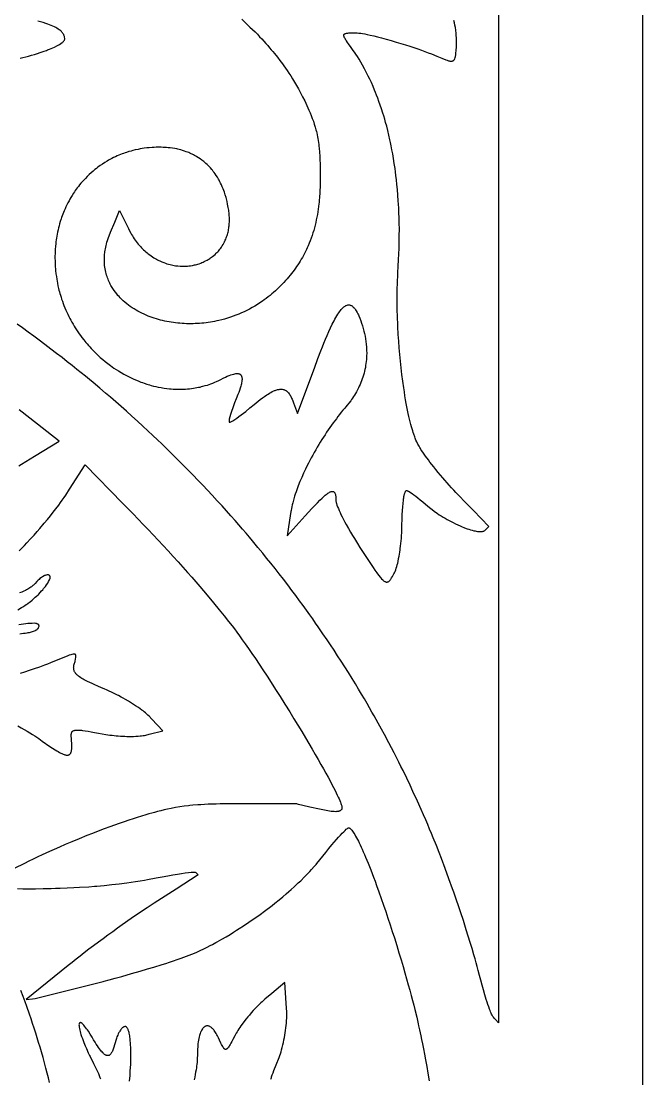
# Model space of a CAD drawing. Extents: x -500 to 500, y -1000 to 1000.
# Drawn here: x 284.1 to 500, y 63.2 to 430.8 of the extents above; entities that cross this region are included whole.
import ezdxf

# ---------------------------------------------------------------- set-up
doc = ezdxf.new("R2010")
doc.units = 0
doc.layers.add('APS_GEOMETR_', color=18, linetype='CONTINUOUS')

msp = doc.modelspace()

# ---------------------------------------------------------------- linework, layer by layer
at = {"layer": 'APS_GEOMETR_'}
msp.add_lwpolyline([(-500, -1000), (500, -1000), (500, 1000), (-500, 1000)], close=True, dxfattribs=at)
for points in [[(449.89, 453.68), (449.88, 82.67), (448.78, 83.88), (448.38, 84.32), (448.09, 84.65), (447.95, 84.84), (447.8, 85.07), (447.65, 85.35), (447.49, 85.68), (447.32, 86.05), (447.14, 86.47), (446.96, 86.93), (446.77, 87.44), (446.47, 88.26), (446.19, 89.09), (445.91, 89.91), (445.64, 90.74), (445.12, 92.41), (444.62, 94.09), (444.15, 95.78), (443.7, 97.47), (443.25, 99.16), (442.82, 100.85), (442.47, 102.21), (442.11, 103.56), (441.74, 104.92), (441.36, 106.27), (440.71, 108.46), (440.04, 110.65), (439.37, 112.83), (438.69, 115.02), (437.66, 118.19), (436.75, 120.96), (435.95, 123.33), (435.29, 125.3), (434.35, 128.04), (433.94, 129.19), (432.67, 132.74), (431.38, 136.29), (430.08, 139.73), (429.25, 141.87), (428.29, 144.31), (427.2, 147.02), (426.6, 148.48), (425.96, 150.01), (425.29, 151.61), (424.58, 153.27), (423.82, 155.01), (423.03, 156.81), (421.74, 159.7), (420.17, 163.1), (419.17, 165.24), (418.02, 167.65), (416.71, 170.34), (416, 171.78), (415.24, 173.3), (414.44, 174.88), (413.6, 176.53), (412.71, 178.25), (411.77, 180.03), (410.25, 182.88), (409.26, 184.7), (408.08, 186.85), (406.7, 189.33), (405.93, 190.68), (405.11, 192.12), (404.24, 193.64), (403.3, 195.24), (402.31, 196.91), (401.27, 198.66), (400.16, 200.49), (398.99, 202.39), (397.76, 204.37), (396.47, 206.42), (395.25, 208.33), (394.01, 210.24), (392.77, 212.14), (391.52, 214.04), (390.33, 215.81), (388.91, 217.9), (387.26, 220.3), (386.34, 221.62), (385.36, 223.02), (384.32, 224.49), (383.21, 226.03), (382.04, 227.66), (380.8, 229.35), (379.49, 231.12), (378.11, 232.96), (376.67, 234.87), (375.15, 236.85), (373.71, 238.69), (372.27, 240.53), (370.81, 242.37), (369.35, 244.19), (367.97, 245.89), (366.32, 247.9), (364.4, 250.21), (363.34, 251.47), (362.21, 252.81), (361, 254.22), (359.72, 255.7), (358.36, 257.25), (356.93, 258.87), (355.43, 260.56), (353.85, 262.31), (352.18, 264.13), (350.44, 266.02), (348.8, 267.78), (347.15, 269.53), (345.48, 271.27), (343.81, 273), (342.25, 274.61), (340.38, 276.5), (338.2, 278.68), (337, 279.87), (335.72, 281.13), (334.35, 282.46), (332.91, 283.85), (331.38, 285.31), (329.77, 286.83), (328.08, 288.42), (326.3, 290.06), (324.44, 291.77), (322.49, 293.53), (320.65, 295.18), (318.8, 296.81), (316.94, 298.44), (315.08, 300.06), (313.4, 301.5), (311.4, 303.2), (309.07, 305.15), (307.78, 306.21), (306.41, 307.34), (304.96, 308.53), (303.42, 309.77), (301.79, 311.07), (300.08, 312.43), (298.28, 313.84), (296.39, 315.3), (294.41, 316.82), (292.34, 318.39), (290.39, 319.85), (288.43, 321.3), (286.47, 322.74), (284.5, 324.17), (282.64, 325.5)], [(283.72, 417.91), (284.7, 418.14), (285.67, 418.38), (286.65, 418.63), (287.62, 418.89), (288.72, 419.21), (289.75, 419.53), (290.64, 419.82), (292.04, 420.29), (292.91, 420.61), (293.28, 420.75), (293.89, 420.99), (294.5, 421.25), (295.1, 421.51), (295.7, 421.78), (296.53, 422.2), (297.35, 422.65), (297.83, 422.96), (298.29, 423.29), (298.46, 423.44), (298.62, 423.58), (298.78, 423.74), (298.93, 423.9), (299, 423.99), (299.07, 424.09), (299.12, 424.2), (299.18, 424.31), (299.22, 424.5), (299.23, 424.79), (299.19, 425.15), (299.12, 425.45), (299.04, 425.71), (298.96, 425.92), (298.88, 426.09), (298.81, 426.21), (298.73, 426.32), (298.58, 426.53), (298.42, 426.73), (298.26, 426.93), (298.08, 427.12), (297.82, 427.35), (297.55, 427.58), (297.27, 427.8), (296.99, 428), (296.53, 428.27), (296.08, 428.53), (295.61, 428.78), (295.14, 429.01), (294.54, 429.27), (293.93, 429.52), (293.33, 429.75), (292.71, 429.97), (291.76, 430.26), (290.8, 430.54), (289.84, 430.81)], [(360.68, 431.4), (361.68, 430.5), (362.63, 429.61), (363.56, 428.73), (364.44, 427.87), (365.3, 427.02), (366.12, 426.19), (366.91, 425.37), (367.66, 424.57), (368.38, 423.79), (369.07, 423.02), (369.73, 422.28), (370.36, 421.55), (370.96, 420.85), (371.53, 420.17), (372.07, 419.51), (373.06, 418.26), (373.95, 417.12), (374.86, 415.9), (375.36, 415.2), (375.91, 414.44), (376.48, 413.61), (377.08, 412.71), (377.7, 411.75), (378.35, 410.72), (379.02, 409.62), (379.7, 408.45), (380.4, 407.2), (381.11, 405.89), (381.83, 404.5), (382.55, 403.04), (382.92, 402.28), (383.28, 401.5), (383.65, 400.7), (384.01, 399.88), (384.43, 398.92), (384.83, 397.94), (385.2, 396.96), (385.56, 395.97), (385.9, 394.98), (386.2, 393.97), (386.35, 393.47), (386.48, 392.96), (386.61, 392.45), (386.73, 391.94), (386.88, 391.28), (387.01, 390.62), (387.13, 389.96), (387.24, 389.29), (387.34, 388.62), (387.43, 387.95), (387.51, 387.28), (387.58, 386.6), (387.7, 385.25), (387.79, 383.9), (387.85, 382.55), (387.9, 381.19), (387.94, 379.6), (387.96, 378.1), (387.96, 376.69), (387.95, 375.39), (387.93, 374.18), (387.89, 373.07), (387.85, 372.05), (387.81, 371.14), (387.71, 369.6), (387.61, 368.45), (387.53, 367.69), (387.48, 367.32), (387.37, 366.39), (387.25, 365.45), (387.11, 364.52), (386.95, 363.59), (386.78, 362.66), (386.59, 361.73), (386.39, 360.8), (386.17, 359.88), (385.94, 358.97), (385.68, 358.06), (385.41, 357.15), (385.12, 356.25), (384.81, 355.36), (384.49, 354.48), (384.14, 353.6), (383.78, 352.73), (383.47, 352.05), (383.15, 351.36), (382.82, 350.69), (382.48, 350.02), (382.13, 349.35), (381.76, 348.69), (381.38, 348.04), (380.99, 347.4), (380.59, 346.76), (380.18, 346.12), (379.76, 345.5), (379.33, 344.88), (378.88, 344.27), (378.43, 343.67), (377.97, 343.08), (377.5, 342.49), (376.97, 341.85), (376.43, 341.22), (375.89, 340.6), (375.33, 339.99), (374.76, 339.38), (374.18, 338.79), (373.59, 338.2), (372.99, 337.62), (372.39, 337.06), (371.77, 336.5), (371.14, 335.96), (370.51, 335.43), (369.86, 334.91), (369.21, 334.4), (368.54, 333.91), (367.87, 333.43), (367.02, 332.84), (366.14, 332.28), (365.26, 331.74), (364.36, 331.22), (363.44, 330.72), (362.52, 330.25), (361.58, 329.79), (360.63, 329.36), (359.67, 328.95), (358.7, 328.56), (357.72, 328.2), (356.74, 327.86), (355.75, 327.54), (354.75, 327.25), (353.75, 326.98), (352.75, 326.74), (352.02, 326.57), (351.28, 326.43), (350.54, 326.29), (349.8, 326.16), (349.06, 326.05), (348.31, 325.95), (347.56, 325.87), (346.8, 325.79), (346.05, 325.73), (345.29, 325.68), (344.53, 325.65), (343.77, 325.63), (343.01, 325.62), (342.25, 325.62), (341.48, 325.64), (340.72, 325.67), (339.96, 325.71), (339.21, 325.77), (338.45, 325.84), (337.69, 325.92), (336.94, 326.02), (336.19, 326.13), (335.44, 326.26), (334.7, 326.4), (333.96, 326.55), (333.23, 326.72), (332.5, 326.9), (331.77, 327.1), (331.05, 327.31), (330.33, 327.53), (329.63, 327.77), (328.92, 328.02), (328.2, 328.3), (327.48, 328.6), (326.76, 328.91), (326.05, 329.25), (325.35, 329.6), (324.65, 329.97), (323.97, 330.36), (323.29, 330.76), (322.63, 331.19), (321.98, 331.63), (321.35, 332.09), (320.73, 332.57), (320.13, 333.07), (319.54, 333.58), (318.97, 334.11), (318.42, 334.67), (318.07, 335.05), (317.68, 335.48), (317.26, 335.98), (316.82, 336.53), (316.38, 337.14), (316.15, 337.47), (315.93, 337.81), (315.7, 338.17), (315.48, 338.54), (315.26, 338.92), (315.05, 339.32), (314.84, 339.74), (314.64, 340.17), (314.44, 340.61), (314.25, 341.07), (314.07, 341.54), (313.9, 342.03), (313.75, 342.53), (313.6, 343.05), (313.47, 343.58), (313.35, 344.13), (313.24, 344.69), (313.15, 345.26), (313.08, 345.85), (313.03, 346.45), (312.99, 347.07), (312.98, 347.7), (312.98, 348.28), (313.01, 348.97), (313.03, 349.36), (313.07, 349.77), (313.12, 350.2), (313.18, 350.66), (313.25, 351.15), (313.34, 351.66), (313.45, 352.19), (313.57, 352.75), (313.72, 353.32), (313.88, 353.92), (314.07, 354.54), (314.28, 355.18), (314.44, 355.63), (314.64, 356.15), (315.15, 357.43), (316.61, 360.95), (318.29, 364.96), (321.32, 358.68), (321.72, 357.91), (322.13, 357.14), (322.42, 356.64), (322.72, 356.14), (323.03, 355.65), (323.35, 355.17), (323.68, 354.7), (324.02, 354.23), (324.37, 353.77), (324.73, 353.31), (325.16, 352.81), (325.51, 352.41), (325.88, 352.03), (326.25, 351.65), (326.63, 351.27), (327.02, 350.91), (327.42, 350.56), (327.82, 350.21), (328.24, 349.88), (328.72, 349.51), (329.21, 349.17), (329.68, 348.85), (330.15, 348.56), (330.6, 348.29), (331.04, 348.04), (331.46, 347.82), (331.87, 347.61), (332.26, 347.42), (332.99, 347.1), (333.65, 346.84), (334.22, 346.63), (334.7, 346.47), (335.25, 346.31), (335.78, 346.17), (336.28, 346.05), (336.77, 345.95), (337.25, 345.86), (337.7, 345.79), (338.13, 345.73), (338.54, 345.69), (339.3, 345.63), (339.97, 345.6), (340.55, 345.6), (341.03, 345.61), (341.41, 345.63), (341.85, 345.66), (342.36, 345.71), (342.94, 345.79), (343.58, 345.89), (343.93, 345.96), (344.29, 346.04), (344.66, 346.13), (345.05, 346.23), (345.45, 346.35), (345.86, 346.48), (346.53, 346.72), (346.85, 346.85), (347.24, 347.01), (347.67, 347.2), (348.16, 347.44), (348.7, 347.73), (348.98, 347.89), (349.27, 348.07), (349.58, 348.27), (349.89, 348.48), (350.2, 348.71), (350.53, 348.95), (351.04, 349.37), (351.41, 349.7), (351.85, 350.11), (352.09, 350.35), (352.34, 350.61), (352.6, 350.89), (352.86, 351.2), (353.13, 351.53), (353.4, 351.88), (353.67, 352.27), (353.94, 352.68), (354.21, 353.11), (354.47, 353.58), (354.72, 354.08), (354.97, 354.6), (355.14, 355.01), (355.3, 355.41), (355.44, 355.82), (355.58, 356.24), (355.71, 356.65), (355.83, 357.07), (355.94, 357.49), (356.04, 357.91), (356.12, 358.34), (356.21, 358.83), (356.26, 359.24), (356.31, 359.66), (356.35, 360.08), (356.38, 360.5), (356.4, 360.92), (356.42, 361.34), (356.42, 361.76), (356.42, 362.18), (356.4, 362.66), (356.37, 363.14), (356.34, 363.62), (356.29, 364.1), (356.24, 364.58), (356.18, 365.06), (356.11, 365.54), (356.03, 366.01), (355.79, 367.16), (355.58, 368.12), (355.24, 369.44), (354.93, 370.45), (354.65, 371.29), (354.23, 372.45), (353.93, 373.18), (353.63, 373.84), (353.34, 374.44), (353.08, 374.98), (352.83, 375.45), (352.6, 375.86), (352.22, 376.52), (351.84, 377.11), (351.48, 377.65), (351.13, 378.13), (350.81, 378.56), (350.52, 378.94), (350.25, 379.27), (349.81, 379.78), (349.41, 380.2), (349.02, 380.6), (348.64, 380.97), (348.26, 381.32), (347.89, 381.65), (347.53, 381.95), (347.19, 382.23), (346.85, 382.48), (346.22, 382.94), (345.65, 383.32), (345.15, 383.64), (344.72, 383.89), (344.32, 384.11), (343.92, 384.31), (343.52, 384.51), (343.11, 384.71), (342.7, 384.89), (342.29, 385.07), (341.87, 385.24), (341.45, 385.4), (340.76, 385.64), (340.12, 385.84), (339.54, 386), (339, 386.14), (338.52, 386.26), (338.1, 386.35), (337.42, 386.48), (336.59, 386.61), (335.83, 386.71), (335.14, 386.78), (334.51, 386.84), (333.95, 386.88), (333.45, 386.91), (332.66, 386.94), (331.79, 386.94), (331, 386.92), (330.27, 386.9), (329.61, 386.86), (328.51, 386.78), (327.69, 386.7), (326.85, 386.58), (326.08, 386.46), (325.38, 386.34), (324.75, 386.22), (323.69, 386), (322.9, 385.81), (322.27, 385.64), (321.52, 385.42), (320.65, 385.16), (320.18, 385), (319.68, 384.82), (319.16, 384.63), (318.62, 384.42), (318.05, 384.18), (317.45, 383.92), (316.84, 383.64), (316.2, 383.34), (315.54, 383), (314.87, 382.64), (314.44, 382.4), (314.01, 382.16), (313.17, 381.65), (312.34, 381.11), (311.53, 380.56), (310.73, 379.98), (310.23, 379.61), (309.68, 379.17), (309.07, 378.67), (308.42, 378.1), (307.72, 377.46), (307.35, 377.11), (306.97, 376.74), (306.38, 376.13), (305.83, 375.54), (305.32, 374.97), (304.84, 374.41), (304.39, 373.86), (303.97, 373.34), (303.58, 372.83), (303.22, 372.33), (302.88, 371.86), (302.57, 371.41), (302.28, 370.98), (301.77, 370.19), (301.35, 369.49), (301.01, 368.9), (300.72, 368.37), (300.33, 367.63), (299.97, 366.91), (299.64, 366.21), (299.33, 365.54), (299.05, 364.89), (298.79, 364.27), (298.55, 363.68), (298.34, 363.11), (298.14, 362.57), (297.96, 362.06), (297.66, 361.12), (297.42, 360.3), (297.23, 359.61), (297.07, 359), (296.89, 358.22), (296.72, 357.46), (296.58, 356.73), (296.45, 356.03), (296.34, 355.36), (296.24, 354.72), (296.16, 354.11), (296.09, 353.53), (295.98, 352.46), (295.91, 351.51), (295.86, 350.69), (295.84, 350), (295.82, 349.15), (295.83, 348.33), (295.84, 347.54), (295.86, 346.79), (295.9, 346.07), (295.94, 345.38), (295.99, 344.73), (296.05, 344.11), (296.17, 342.98), (296.3, 341.99), (296.44, 341.13), (296.56, 340.41), (296.69, 339.69), (296.87, 338.83), (297.09, 337.84), (297.22, 337.3), (297.37, 336.73), (297.53, 336.13), (297.72, 335.5), (297.92, 334.83), (298.14, 334.15), (298.39, 333.43), (298.66, 332.68), (298.96, 331.91), (299.28, 331.11), (299.59, 330.37), (299.92, 329.63), (300.27, 328.89), (300.62, 328.17), (300.97, 327.48), (301.34, 326.8), (301.71, 326.13), (302.09, 325.46), (302.48, 324.8), (302.88, 324.15), (303.3, 323.5), (303.72, 322.86), (304.22, 322.13), (304.66, 321.52), (305.19, 320.8), (305.83, 319.98), (306.18, 319.54), (306.56, 319.07), (306.97, 318.59), (307.42, 318.08), (307.89, 317.55), (308.39, 317.01), (308.93, 316.45), (309.5, 315.87), (310.1, 315.28), (310.74, 314.67), (311.58, 313.92), (312.43, 313.18), (313.3, 312.46), (314.19, 311.76), (315.08, 311.1), (315.65, 310.69), (316.3, 310.23), (317.03, 309.74), (317.86, 309.21), (318.78, 308.66), (319.8, 308.08), (320.64, 307.62), (321.63, 307.11), (322.25, 306.81), (322.97, 306.47), (323.77, 306.11), (324.68, 305.73), (325.67, 305.34), (326.21, 305.15), (326.77, 304.95), (327.68, 304.64), (328.67, 304.34), (329.29, 304.16), (330, 303.97), (330.81, 303.78), (331.7, 303.58), (332.68, 303.4), (333.2, 303.31), (333.75, 303.22), (334.63, 303.1), (335.58, 303), (336.17, 302.94), (336.84, 302.9), (337.59, 302.86), (338.43, 302.83), (339.34, 302.83), (340.34, 302.86), (341.15, 302.9), (341.89, 302.95), (342.6, 303.03), (343.28, 303.11), (343.93, 303.2), (344.55, 303.3), (345.13, 303.4), (345.69, 303.52), (346.22, 303.63), (346.71, 303.75), (347.18, 303.87), (348.02, 304.1), (348.75, 304.32), (349.35, 304.52), (350.01, 304.76), (350.67, 305.02), (351.33, 305.28), (351.98, 305.56), (352.73, 305.92), (353.48, 306.29), (354.25, 306.67), (355.01, 307.04), (355.68, 307.34), (356.3, 307.6), (356.88, 307.82), (357.41, 307.99), (357.89, 308.13), (358.32, 308.23), (358.7, 308.28), (358.86, 308.3), (359.01, 308.31), (359.15, 308.31), (359.31, 308.3), (359.51, 308.28), (359.72, 308.24), (359.82, 308.21), (359.93, 308.17), (360.04, 308.11), (360.14, 308.05), (360.24, 307.98), (360.34, 307.89), (360.43, 307.79), (360.51, 307.67), (360.59, 307.52), (360.66, 307.33), (360.72, 307.11), (360.76, 306.84), (360.79, 306.55), (360.79, 306.22), (360.77, 305.87), (360.72, 305.49), (360.65, 305.1), (360.57, 304.72), (360.48, 304.34), (360.38, 303.96), (360.16, 303.2), (359.91, 302.45), (359.64, 301.71), (359.35, 300.97), (358.77, 299.5), (358.22, 298.12), (357.68, 296.73), (357.44, 296.08), (357.22, 295.42), (357, 294.76), (356.79, 294.09), (356.56, 293.25), (356.36, 292.41), (356.32, 292.13), (356.29, 291.84), (356.3, 291.69), (356.32, 291.53), (356.36, 291.46), (356.41, 291.42), (356.45, 291.41), (356.47, 291.4), (356.59, 291.42), (356.71, 291.45), (357.14, 291.64), (357.56, 291.86), (358.27, 292.3), (358.95, 292.76), (359.74, 293.34), (360.53, 293.92), (361.31, 294.52), (362.08, 295.12), (363.56, 296.34), (364.97, 297.53), (365.69, 298.12), (366.4, 298.7), (367.13, 299.27), (367.87, 299.83), (368.62, 300.37), (369.38, 300.88), (369.85, 301.18), (370.33, 301.48), (370.81, 301.76), (371.31, 302.02), (371.81, 302.26), (372.07, 302.36), (372.33, 302.46), (372.59, 302.56), (372.86, 302.64), (373.12, 302.71), (373.39, 302.77), (373.65, 302.82), (373.9, 302.85), (374.13, 302.87), (374.34, 302.87), (374.54, 302.87), (374.73, 302.85), (375.05, 302.8), (375.31, 302.74), (375.5, 302.67), (375.63, 302.61), (375.69, 302.58), (375.83, 302.51), (375.98, 302.43), (376.12, 302.34), (376.25, 302.25), (376.51, 302.04), (376.74, 301.81), (376.97, 301.57), (377.17, 301.3), (377.37, 301.02), (377.55, 300.72), (377.72, 300.42), (377.88, 300.1), (378.03, 299.78), (378.17, 299.46), (378.43, 298.81), (378.68, 298.17), (380.05, 294.44), (384.67, 306.82), (385.92, 310.15), (387.16, 313.48), (388.19, 316.19), (388.72, 317.54), (389.25, 318.88), (389.8, 320.22), (390.36, 321.55), (390.95, 322.88), (391.55, 324.19), (392.14, 325.42), (392.44, 326.03), (392.75, 326.64), (393.07, 327.24), (393.41, 327.83), (393.75, 328.41), (394.12, 328.99), (394.39, 329.4), (394.67, 329.81), (394.97, 330.21), (395.28, 330.6), (395.45, 330.78), (395.62, 330.96), (395.79, 331.14), (395.97, 331.3), (396.16, 331.46), (396.35, 331.61), (396.56, 331.75), (396.76, 331.88), (396.89, 331.95), (397.01, 332.01), (397.26, 332.1), (397.49, 332.15), (397.71, 332.18), (397.93, 332.18), (398.13, 332.16), (398.31, 332.12), (398.48, 332.07), (398.64, 332.01), (398.78, 331.94), (399.01, 331.8), (399.17, 331.69), (399.23, 331.63), (399.45, 331.43), (399.69, 331.18), (399.94, 330.86), (400.21, 330.49), (400.49, 330.05), (400.77, 329.56), (401.05, 329), (401.19, 328.7), (401.33, 328.39), (401.68, 327.53), (402.01, 326.66), (402.32, 325.78), (402.61, 324.89), (402.88, 323.99), (403.12, 323.08), (403.33, 322.17), (403.52, 321.25), (403.69, 320.32), (403.82, 319.4), (403.93, 318.47), (404.02, 317.53), (404.07, 316.6), (404.08, 316.14), (404.09, 315.67), (404.09, 315.21), (404.08, 314.74), (404.06, 314.28), (404.04, 313.82), (403.99, 313.14), (403.92, 312.46), (403.84, 311.78), (403.73, 311.1), (403.62, 310.43), (403.48, 309.75), (403.33, 309.09), (403.16, 308.42), (402.97, 307.76), (402.77, 307.1), (402.55, 306.45), (402.32, 305.81), (402.07, 305.17), (401.81, 304.54), (401.53, 303.92), (401.23, 303.31), (400.89, 302.63), (400.54, 302), (400.19, 301.39), (399.85, 300.82), (399.51, 300.28), (399.18, 299.78), (398.85, 299.3), (398.53, 298.86), (397.92, 298.05), (397.36, 297.36), (396.87, 296.77), (396.45, 296.27), (395.86, 295.55), (395.27, 294.83), (394.69, 294.1), (394.11, 293.36), (393.55, 292.62), (392.98, 291.88), (392.43, 291.13), (391.88, 290.37), (391.3, 289.55), (390.73, 288.72), (390.17, 287.88), (389.62, 287.05), (389.07, 286.2), (388.52, 285.35), (387.99, 284.5), (387.46, 283.65), (386.92, 282.73), (386.38, 281.81), (385.85, 280.88), (385.33, 279.95), (384.82, 279.01), (384.32, 278.07), (383.83, 277.12), (383.35, 276.17), (382.82, 275.08), (382.15, 273.65), (381.51, 272.21), (380.9, 270.75), (380.32, 269.29), (379.92, 268.19), (379.58, 267.22), (379.3, 266.39), (379.07, 265.69), (378.78, 264.72), (378.66, 264.31), (378.43, 263.43), (378.24, 262.65), (378.09, 261.99), (377.97, 261.43), (377.82, 260.66), (377.77, 260.33), (377.3, 257.4), (376.43, 251.96), (382.72, 258.87), (383.87, 260.13), (385.03, 261.39), (386.03, 262.45), (386.96, 263.41), (387.82, 264.28), (388.62, 265.05), (389, 265.4), (389.36, 265.71), (389.7, 266.01), (390.03, 266.27), (390.34, 266.51), (390.63, 266.71), (390.91, 266.89), (391.17, 267.04), (391.43, 267.18), (391.57, 267.24), (391.71, 267.29), (391.85, 267.33), (391.99, 267.36), (392.14, 267.37), (392.28, 267.36), (392.39, 267.35), (392.48, 267.32), (392.57, 267.28), (392.65, 267.24), (392.73, 267.18), (392.79, 267.13), (392.91, 267), (392.99, 266.86), (393.06, 266.73), (393.14, 266.52), (393.22, 266.23), (393.28, 265.94), (393.33, 265.64), (393.36, 265.34), (393.39, 264.74), (393.41, 264.14), (393.42, 263.95), (393.44, 263.76), (393.51, 263.46), (393.58, 263.16), (393.77, 262.59), (393.97, 262.03), (394.25, 261.36), (394.54, 260.69), (394.84, 260.02), (395.15, 259.36), (395.59, 258.48), (396.04, 257.59), (396.5, 256.71), (396.97, 255.84), (397.75, 254.44), (398.49, 253.16), (399.17, 251.99), (399.8, 250.95), (400.87, 249.21), (401.69, 247.91), (402.84, 246.14), (404, 244.38), (405.16, 242.62), (406.34, 240.86), (406.97, 239.95), (407.62, 239.04), (408.25, 238.21), (408.9, 237.39), (409.26, 236.99), (409.64, 236.61), (409.81, 236.46), (409.98, 236.32), (410.16, 236.19), (410.35, 236.06), (410.46, 236), (410.57, 235.95), (410.69, 235.9), (410.82, 235.86), (410.95, 235.85), (411.07, 235.84), (411.18, 235.85), (411.28, 235.87), (411.45, 235.92), (411.56, 235.97), (411.77, 236.1), (411.97, 236.26), (412.1, 236.41), (412.24, 236.56), (412.36, 236.72), (412.48, 236.88), (412.76, 237.33), (413.04, 237.78), (413.31, 238.24), (413.57, 238.7), (413.77, 239.11), (413.95, 239.51), (414.17, 240.1), (414.38, 240.7), (414.54, 241.26), (414.7, 241.83), (414.85, 242.41), (414.98, 242.98), (415.18, 243.98), (415.35, 244.85), (415.59, 246.22), (415.72, 247.09), (415.77, 247.46), (415.88, 248.37), (415.98, 249.27), (416.07, 250.18), (416.14, 251.1), (416.21, 252.01), (416.27, 252.92), (416.31, 253.83), (416.34, 254.75), (416.35, 255.79), (416.39, 257.56), (416.44, 259.18), (416.52, 260.67), (416.61, 262), (416.72, 263.2), (416.84, 264.25), (416.91, 264.72), (416.97, 265.15), (417.04, 265.54), (417.12, 265.9), (417.26, 266.5), (417.33, 266.77), (417.4, 267), (417.48, 267.2), (417.57, 267.37), (417.66, 267.51), (417.7, 267.56), (417.75, 267.61), (417.79, 267.63), (417.83, 267.64), (417.93, 267.65), (418.05, 267.63), (418.19, 267.59), (418.34, 267.53), (418.51, 267.45), (418.87, 267.27), (419.33, 266.99), (419.87, 266.64), (420.48, 266.21), (421.16, 265.71), (421.91, 265.12), (422.72, 264.46), (423.59, 263.72), (424.52, 262.89), (425.21, 262.29), (425.9, 261.71), (426.8, 261.01), (427.56, 260.45), (428.63, 259.69), (429.29, 259.26), (429.96, 258.84), (430.63, 258.43), (431.31, 258.03), (431.99, 257.64), (432.68, 257.26), (433.38, 256.88), (434.08, 256.53), (434.89, 256.13), (435.8, 255.71), (436.61, 255.36), (437.3, 255.06), (437.88, 254.83), (438.69, 254.51), (439.04, 254.39), (439.61, 254.19), (440.19, 254.01), (440.77, 253.85), (441.35, 253.69), (441.75, 253.61), (442.14, 253.53), (442.54, 253.47), (442.94, 253.41), (443.19, 253.39), (443.43, 253.38), (443.68, 253.38), (443.93, 253.39), (444.26, 253.43), (444.6, 253.5), (444.79, 253.59), (444.94, 253.67), (445.14, 253.82), (445.84, 254.51), (446.52, 255.2), (441.2, 260.66), (438.54, 263.4), (435.88, 266.13), (435.09, 266.96), (434.3, 267.79), (433.52, 268.64), (432.75, 269.48), (431.99, 270.34), (431.23, 271.2), (430.48, 272.07), (429.74, 272.94), (428.89, 273.97), (428.09, 274.94), (427.36, 275.86), (426.69, 276.72), (426.07, 277.53), (425.51, 278.27), (424.56, 279.57), (423.82, 280.63), (423.28, 281.43), (422.93, 281.97), (422.77, 282.23), (422.51, 282.65), (422.28, 283.05), (422.06, 283.44), (421.86, 283.82), (421.51, 284.55), (421.21, 285.21), (420.97, 285.81), (420.77, 286.35), (420.47, 287.21), (420.28, 287.78), (420.08, 288.41), (419.88, 289.09), (419.67, 289.84), (419.45, 290.64), (419.23, 291.51), (419.01, 292.43), (418.78, 293.41), (418.55, 294.45), (418.32, 295.55), (418.08, 296.71), (417.85, 297.92), (417.62, 299.2), (417.39, 300.53), (417.17, 301.93), (416.95, 303.38), (416.63, 305.69), (416.33, 308), (416.06, 310.31), (415.81, 312.63), (415.59, 314.95), (415.39, 317.27), (415.22, 319.6), (415.07, 321.92), (414.92, 324.6), (414.86, 325.93), (414.81, 327.27), (414.76, 328.61), (414.73, 329.95), (414.7, 331.29), (414.68, 332.63), (414.68, 333.98), (414.68, 335.32), (414.69, 336.66), (414.72, 338), (414.76, 339.33), (414.8, 340.67), (414.86, 342.01), (414.94, 343.35), (415.08, 345.57), (415.19, 347.81), (415.28, 349.87), (415.34, 351.75), (415.38, 353.46), (415.41, 354.98), (415.42, 356.32), (415.43, 358.45), (415.4, 360.52), (415.35, 362.42), (415.29, 364.16), (415.22, 365.73), (415.15, 367.13), (415.07, 368.36), (414.94, 370.32), (414.77, 372.25), (414.6, 374.02), (414.43, 375.63), (414.26, 377.08), (414.1, 378.38), (413.95, 379.52), (413.69, 381.34), (413.41, 383.06), (413.14, 384.65), (412.87, 386.09), (412.62, 387.39), (412.38, 388.54), (412.16, 389.56), (411.8, 391.18), (411.41, 392.77), (411.03, 394.23), (410.67, 395.56), (410.34, 396.75), (410.03, 397.82), (409.74, 398.75), (409.28, 400.24), (408.81, 401.62), (408.36, 402.89), (407.94, 404.05), (407.54, 405.08), (407.18, 406), (406.85, 406.81), (406.31, 408.1), (405.73, 409.4), (405.17, 410.59), (404.65, 411.66), (404.17, 412.63), (403.73, 413.49), (403.33, 414.24), (402.68, 415.43), (402.04, 416.53), (401.44, 417.53), (400.88, 418.44), (400.35, 419.25), (399.88, 419.97), (399.45, 420.6), (398.75, 421.59), (397.83, 422.84), (397.45, 423.37), (397.08, 423.9), (396.9, 424.17), (396.73, 424.45), (396.56, 424.73), (396.41, 425.01), (396.28, 425.27), (396.23, 425.41), (396.18, 425.55), (396.15, 425.69), (396.14, 425.83), (396.15, 425.96), (396.17, 426.03), (396.19, 426.09), (396.26, 426.2), (396.34, 426.29), (396.45, 426.36), (396.56, 426.42), (396.69, 426.47), (396.82, 426.51), (397.08, 426.57), (397.31, 426.61), (397.58, 426.64), (397.9, 426.66), (398.27, 426.68), (399.12, 426.7), (400.15, 426.71), (400.46, 426.7), (400.78, 426.68), (401.4, 426.62), (402.03, 426.54), (402.65, 426.44), (403.41, 426.31), (404.31, 426.13), (405.35, 425.9), (406.53, 425.63), (407.84, 425.31), (409.29, 424.94), (410.87, 424.51), (412.59, 424.02), (414.3, 423.52), (415.95, 423.02), (417.52, 422.53), (419.02, 422.04), (420.45, 421.56), (421.81, 421.1), (423.1, 420.65), (424.32, 420.21), (425.47, 419.79), (426.55, 419.38), (428.5, 418.62), (430.18, 417.94), (431.6, 417.36), (432.07, 417.18), (432.54, 417.01), (432.73, 416.96), (432.92, 416.91), (433.11, 416.88), (433.3, 416.85), (433.53, 416.85), (433.75, 416.88), (433.93, 416.94), (434.09, 417.02), (434.25, 417.13), (434.39, 417.25), (434.54, 417.46), (434.6, 417.57), (434.66, 417.68), (434.81, 418.08), (434.93, 418.5), (435.02, 419.03), (435.1, 419.56), (435.18, 420.65), (435.23, 421.74), (435.25, 423), (435.26, 424.26), (435.24, 425.03), (435.21, 425.7), (435.17, 426.27), (435.13, 426.74), (435.06, 427.4), (435.03, 427.68), (434.89, 428.52), (434.73, 429.35), (434.55, 430.18), (434.33, 431)], [(283.22, 276.25), (284.16, 276.84), (288.77, 279.63), (297.34, 284.81), (287.11, 292.81), (283.4, 295.69)], [(283.38, 246.71), (284.3, 247.64), (285.21, 248.58), (286.11, 249.52), (287.38, 250.9), (288.55, 252.19), (289.59, 253.36), (290.53, 254.44), (292.09, 256.26), (293.24, 257.63), (294.23, 258.85), (295.21, 260.09), (296.18, 261.34), (297.14, 262.59), (297.76, 263.45), (298.38, 264.32), (298.98, 265.2), (299.57, 266.08), (300.92, 268.18), (306.31, 276.57), (319.4, 263.13), (322.93, 259.52), (326.45, 255.89), (328.21, 254.07), (329.96, 252.23), (331.7, 250.38), (333.43, 248.52), (335.15, 246.65), (336.86, 244.77), (338.56, 242.89), (340.25, 240.99), (341.82, 239.22), (343.32, 237.51), (344.75, 235.87), (346.11, 234.29), (347.41, 232.78), (348.64, 231.33), (350.9, 228.64), (352.9, 226.22), (354.64, 224.06), (356.12, 222.19), (357.36, 220.6), (358.15, 219.56), (359, 218.42), (359.91, 217.17), (360.89, 215.8), (361.94, 214.33), (363.04, 212.75), (364.21, 211.06), (365.44, 209.25), (366.73, 207.33), (368.07, 205.31), (369.48, 203.16), (370.94, 200.91), (372.46, 198.54), (374.04, 196.06), (375.67, 193.46), (377.36, 190.75), (378.83, 188.36), (380.23, 186.07), (381.57, 183.86), (382.84, 181.74), (384.04, 179.71), (385.18, 177.77), (386.25, 175.92), (387.26, 174.16), (388.21, 172.5), (389.09, 170.92), (389.92, 169.44), (390.68, 168.05), (391.37, 166.75), (392.01, 165.55), (392.59, 164.44), (393.1, 163.42), (393.52, 162.59), (393.89, 161.82), (394.22, 161.12), (394.51, 160.48), (394.76, 159.9), (394.97, 159.39), (395.14, 158.94), (395.27, 158.56), (395.34, 158.34), (395.41, 158.11), (395.45, 157.87), (395.48, 157.63), (395.49, 157.39), (395.48, 157.28), (395.46, 157.17), (395.43, 157.06), (395.4, 156.95), (395.35, 156.85), (395.29, 156.75), (395.21, 156.64), (395.1, 156.54), (394.99, 156.45), (394.86, 156.37), (394.73, 156.31), (394.59, 156.25), (394.45, 156.2), (394.31, 156.16), (394.07, 156.11), (393.83, 156.08), (393.58, 156.06), (393.33, 156.05), (392.83, 156.06), (392.33, 156.09), (391.74, 156.14), (391.15, 156.21), (390.57, 156.3), (389.98, 156.41), (388.81, 156.64), (387.65, 156.9), (384.36, 157.66), (381.96, 158.23), (380.44, 158.59), (380.01, 158.69), (379.8, 158.73), (359.19, 158.78), (355.6, 158.77), (353.15, 158.74), (351.79, 158.71), (350.44, 158.66), (349.08, 158.61), (347.72, 158.56), (346.48, 158.48), (345.39, 158.41), (343.7, 158.27), (342.63, 158.16), (342.18, 158.11), (340.66, 157.92), (339.14, 157.7), (337.63, 157.45), (336.13, 157.17), (334.95, 156.92), (333.77, 156.66), (332.6, 156.38), (331.43, 156.09), (330.42, 155.82), (329.41, 155.54), (328.4, 155.26), (327.39, 154.96), (325.91, 154.51), (324.43, 154.04), (322.95, 153.57), (321.47, 153.1), (319.82, 152.53), (318.17, 151.96), (316.52, 151.38), (314.87, 150.79), (312.87, 150.04), (310.88, 149.28), (308.89, 148.51), (306.9, 147.72), (304.18, 146.61), (301.69, 145.58), (299.42, 144.61), (297.38, 143.73), (295.56, 142.94), (293.96, 142.22), (291.41, 141.08), (289.85, 140.34), (288.29, 139.6), (286.74, 138.84), (285.2, 138.07), (281.69, 136.26)], [(282.95, 226.18), (284.24, 226.97), (284.92, 227.4), (285.51, 227.79), (286.01, 228.13), (286.42, 228.43), (286.98, 228.85), (287.21, 229.03), (287.9, 229.6), (288.49, 230.11), (288.98, 230.55), (289.39, 230.92), (289.95, 231.46), (290.18, 231.69), (290.72, 232.26), (291.18, 232.76), (291.57, 233.2), (291.89, 233.58), (292.32, 234.1), (292.5, 234.33), (292.92, 234.91), (293.32, 235.51), (293.62, 236.03), (293.89, 236.57), (294.01, 236.89), (294.1, 237.23), (294.13, 237.49), (294.13, 237.75), (294.1, 237.85), (294.07, 237.93), (294, 238.06), (293.94, 238.13), (293.91, 238.16), (293.83, 238.21), (293.75, 238.26), (293.66, 238.29), (293.57, 238.32), (293.32, 238.34), (293.1, 238.33), (292.81, 238.29), (292.62, 238.23), (292.43, 238.16), (292.24, 238.08), (292.06, 237.99), (291.55, 237.69), (291.15, 237.43), (290.6, 237.03), (290.31, 236.79), (290.04, 236.54), (289.77, 236.29), (289.51, 236.03), (288.89, 235.35), (288.8, 235.25), (288.62, 235.05), (288.34, 234.78), (288.16, 234.61), (287.94, 234.43), (287.7, 234.24), (287.43, 234.03), (287.12, 233.82), (286.78, 233.6), (286.4, 233.37), (285.99, 233.14), (285.54, 232.91), (285.06, 232.68), (284.31, 232.35), (283.55, 232.05)], [(283.58, 217.91), (284.22, 217.97), (284.85, 218.05), (285.49, 218.13), (286.12, 218.22), (286.53, 218.29), (286.93, 218.37), (287.33, 218.46), (287.73, 218.55), (288.05, 218.65), (288.38, 218.76), (288.7, 218.88), (289.02, 219.01), (289.18, 219.09), (289.35, 219.19), (289.5, 219.29), (289.65, 219.4), (289.8, 219.56), (289.94, 219.72), (290.13, 220.05), (290.22, 220.29), (290.28, 220.54), (290.28, 220.64), (290.27, 220.73), (290.24, 220.86), (290.21, 220.95), (290.19, 220.98), (290.13, 221.05), (290.07, 221.11), (290.01, 221.16), (289.94, 221.21), (289.81, 221.27), (289.67, 221.33), (289.54, 221.37), (289.4, 221.41), (289.02, 221.47), (288.64, 221.51), (287.9, 221.5), (287.17, 221.47), (286.41, 221.4), (285.65, 221.31), (284.14, 221.11), (283.33, 221.01)], [(282.98, 185.83), (284.11, 185.21), (285.17, 184.6), (286.17, 184.01), (287.1, 183.45), (287.97, 182.9), (288.78, 182.38), (289.52, 181.89), (290.2, 181.43), (291.39, 180.61), (294.03, 178.76), (294.98, 178.13), (295.94, 177.51), (296.42, 177.22), (296.91, 176.93), (297.4, 176.65), (297.9, 176.39), (298.16, 176.26), (298.44, 176.14), (298.71, 176.02), (298.99, 175.92), (299.21, 175.85), (299.44, 175.8), (299.66, 175.75), (299.89, 175.71), (300.03, 175.71), (300.17, 175.71), (300.31, 175.72), (300.44, 175.74), (300.64, 175.81), (300.8, 175.9), (300.93, 175.98), (301.03, 176.07), (301.16, 176.22), (301.21, 176.3), (301.28, 176.44), (301.35, 176.59), (301.41, 176.74), (301.47, 176.89), (301.52, 177.11), (301.57, 177.32), (301.6, 177.54), (301.63, 177.76), (301.65, 178.16), (301.67, 178.56), (301.68, 178.96), (301.68, 179.36), (301.65, 179.95), (301.62, 180.53), (301.58, 181.12), (301.53, 181.7), (301.5, 181.99), (301.48, 182.28), (301.47, 182.58), (301.47, 182.87), (301.49, 183.02), (301.51, 183.16), (301.54, 183.3), (301.58, 183.44), (301.65, 183.61), (301.74, 183.75), (301.83, 183.88), (301.95, 183.99), (302.07, 184.08), (302.19, 184.16), (302.33, 184.22), (302.46, 184.27), (302.6, 184.31), (302.73, 184.35), (302.99, 184.39), (303.21, 184.41), (303.38, 184.42), (303.66, 184.43), (303.96, 184.43), (304.28, 184.41), (304.64, 184.39), (305.02, 184.35), (305.43, 184.31), (306.32, 184.19), (307.31, 184.03), (308.41, 183.83), (309.61, 183.6), (310.91, 183.34), (312.19, 183.1), (313.47, 182.88), (314.19, 182.77), (314.92, 182.68), (315.64, 182.59), (316.37, 182.51), (317.1, 182.44), (317.83, 182.37), (318.56, 182.32), (319.29, 182.27), (320.04, 182.24), (320.8, 182.22), (321.56, 182.2), (322.31, 182.2), (323.1, 182.22), (323.89, 182.25), (324.67, 182.3), (325.45, 182.36), (325.93, 182.42), (326.4, 182.49), (326.88, 182.57), (327.34, 182.67), (328.53, 182.96), (333.25, 184.15), (329.46, 188.19), (328.51, 189.2), (328.1, 189.61), (327.66, 190.02), (327.25, 190.37), (326.83, 190.72), (326.41, 191.05), (325.98, 191.38), (324.8, 192.21), (323.8, 192.89), (322.4, 193.8), (321.32, 194.45), (320.37, 195), (319.56, 195.47), (318.87, 195.85), (317.91, 196.37), (317.5, 196.58), (316.41, 197.13), (315.44, 197.59), (314.61, 197.98), (313.92, 198.3), (312.95, 198.73), (312.53, 198.9), (310.99, 199.55), (309.45, 200.22), (308.69, 200.56), (307.93, 200.91), (307.18, 201.28), (306.44, 201.66), (306.01, 201.89), (305.59, 202.12), (305.17, 202.36), (304.76, 202.62), (304.37, 202.89), (303.98, 203.18), (303.62, 203.49), (303.44, 203.65), (303.27, 203.82), (303.1, 204.01), (302.94, 204.21), (302.79, 204.43), (302.66, 204.66), (302.55, 204.9), (302.45, 205.14), (302.38, 205.39), (302.34, 205.65), (302.32, 205.86), (302.31, 206.07), (302.32, 206.29), (302.34, 206.5), (302.37, 206.72), (302.41, 206.93), (302.51, 207.35), (302.79, 208.27), (303.01, 209.15), (303.1, 209.68), (303.12, 209.95), (303.11, 210.22), (303.08, 210.37), (303.04, 210.52), (302.99, 210.59), (302.94, 210.65), (302.88, 210.71), (302.81, 210.75), (302.67, 210.8), (302.53, 210.84), (302.33, 210.84), (302.12, 210.82), (301.72, 210.72), (301.32, 210.61), (300.79, 210.42), (300.26, 210.21), (298.27, 209.37), (296.27, 208.54), (294.26, 207.74), (293.25, 207.35), (292.24, 206.97), (290.4, 206.3), (288.63, 205.67), (286.92, 205.1), (285.28, 204.57), (283.71, 204.09)], [(282.84, 129.32), (284.67, 129.3), (286.76, 129.29), (289.09, 129.3), (291.68, 129.33), (294.51, 129.38), (296.02, 129.42), (297.59, 129.47), (300.11, 129.57), (302.4, 129.68), (304.4, 129.79), (307.54, 129.99), (309.52, 130.14), (310.36, 130.2), (312.96, 130.44), (315.57, 130.7), (318.17, 130.99), (320.77, 131.31), (322.31, 131.53), (323.84, 131.76), (325.37, 132), (326.89, 132.26), (328.02, 132.47), (330.92, 133.05), (333.03, 133.46), (334.97, 133.81), (336.75, 134.12), (338.36, 134.38), (339.8, 134.6), (341.07, 134.77), (342.17, 134.9), (343.1, 134.99), (343.45, 135.02), (343.77, 135.03), (344.04, 135.03), (344.26, 135.02), (344.57, 134.99), (344.7, 134.97), (344.78, 134.9), (344.95, 134.74), (345.58, 134.11), (337.91, 129.18), (330.25, 124.25), (327.86, 122.68), (325.48, 121.08), (322.34, 118.91), (319.21, 116.72), (317.54, 115.53), (315.87, 114.33), (314.21, 113.12), (312.55, 111.9), (310.9, 110.68), (309.25, 109.45), (307.6, 108.22), (305.96, 106.98), (304.56, 105.89), (303.17, 104.8), (301.78, 103.7), (300.4, 102.6), (293.12, 96.71), (285.86, 90.81), (288.05, 91.06), (288.89, 91.16), (312.53, 97.02), (312.91, 97.12), (314.67, 97.59), (316.79, 98.18), (319.03, 98.8), (322.45, 99.78), (325.44, 100.65), (327.99, 101.41), (330.11, 102.04), (333.06, 102.95), (334.3, 103.33), (335.64, 103.76), (336.98, 104.2), (338.32, 104.65), (339.66, 105.1), (340.6, 105.44), (341.53, 105.79), (342.46, 106.15), (343.38, 106.52), (344.81, 107.14), (346.23, 107.78), (347.57, 108.43), (348.73, 109.01), (349.72, 109.51), (350.55, 109.94), (351.68, 110.55), (352.16, 110.81), (353.78, 111.74), (355.27, 112.61), (356.62, 113.42), (357.83, 114.16), (358.91, 114.83), (359.85, 115.43), (361.35, 116.4), (363.18, 117.63), (364.33, 118.42), (365.62, 119.32), (367.06, 120.35), (368.63, 121.51), (369.47, 122.14), (370.34, 122.8), (371.24, 123.5), (372.17, 124.24), (373.66, 125.43), (374.96, 126.51), (376.08, 127.46), (377.04, 128.29), (377.83, 128.98), (378.92, 129.96), (379.37, 130.37), (380.34, 131.28), (381.18, 132.08), (382.48, 133.36), (383.29, 134.18), (383.63, 134.52), (384.34, 135.28), (384.95, 135.95), (385.9, 137.02), (386.49, 137.7), (386.73, 137.99), (387.78, 139.3), (388.82, 140.61), (389.87, 141.92), (390.93, 143.22), (392.01, 144.51), (392.84, 145.49), (393.62, 146.38), (394.33, 147.19), (394.99, 147.91), (395.59, 148.54), (396.13, 149.09), (396.6, 149.55), (397.02, 149.93), (397.24, 150.11), (397.42, 150.25), (397.58, 150.36), (397.7, 150.42), (397.77, 150.44), (397.84, 150.45), (397.91, 150.45), (397.98, 150.44), (398.12, 150.38), (398.25, 150.3), (398.38, 150.2), (398.51, 150.09), (398.73, 149.86), (398.93, 149.63), (399.16, 149.33), (399.4, 148.98), (399.67, 148.57), (399.96, 148.1), (400.26, 147.57), (400.58, 146.99), (400.91, 146.35), (401.19, 145.8), (401.5, 145.18), (401.82, 144.51), (402.15, 143.78), (402.51, 142.99), (402.89, 142.14), (403.28, 141.23), (403.69, 140.27), (404.12, 139.24), (404.56, 138.16), (405.02, 137.02), (405.49, 135.82), (405.98, 134.56), (406.48, 133.24), (407, 131.86), (407.52, 130.42), (408.34, 128.15), (409.15, 125.88), (409.94, 123.6), (410.72, 121.32), (411.49, 119.04), (412.24, 116.75), (412.98, 114.46), (413.71, 112.16), (414.54, 109.54), (415.31, 107.01), (416.04, 104.59), (416.73, 102.26), (417.37, 100.04), (417.97, 97.92), (418.54, 95.9), (419.06, 93.98), (419.55, 92.16), (420, 90.45), (420.41, 88.84), (420.79, 87.33), (421.45, 84.63), (421.98, 82.34), (422.14, 81.67), (422.45, 80.29), (422.9, 78.19), (423.17, 76.87), (423.47, 75.37), (423.8, 73.69), (424.16, 71.83), (424.54, 69.79), (424.94, 67.56), (425.36, 65.16), (425.8, 62.57)], [(370.84, 63.07), (370.9, 63.34), (370.98, 63.63), (371.07, 63.94), (371.29, 64.61), (371.56, 65.35), (371.87, 66.17), (372.6, 68.03), (373.66, 70.65), (373.9, 71.29), (374.12, 71.94), (374.33, 72.6), (374.54, 73.25), (374.76, 74.12), (374.98, 74.99), (375.18, 75.87), (375.37, 76.74), (375.52, 77.57), (375.66, 78.4), (375.8, 79.24), (375.91, 80.07), (376.02, 80.91), (376.11, 81.75), (376.19, 82.59), (376.25, 83.43), (376.31, 84.39), (376.33, 85.15), (376.33, 85.8), (376.32, 86.83), (376.29, 87.48), (376.27, 87.76), (376.15, 89.54), (375.62, 96.69), (371.15, 92.92), (368.74, 90.88), (368.26, 90.46), (367.78, 90.03), (367.3, 89.59), (366.83, 89.14), (366.29, 88.6), (365.75, 88.05), (365.22, 87.49), (364.69, 86.93), (363.99, 86.13), (363.35, 85.39), (362.78, 84.71), (362.27, 84.08), (361.43, 83.02), (360.82, 82.21), (360.43, 81.66), (360.05, 81.1), (359.67, 80.54), (359.3, 79.97), (359.05, 79.54), (358.79, 79.1), (358.55, 78.66), (358.31, 78.21), (357.63, 76.89), (357.28, 76.23), (356.92, 75.58), (356.69, 75.19), (356.48, 74.84), (356.28, 74.52), (356.09, 74.24), (355.91, 73.99), (355.74, 73.79), (355.57, 73.63), (355.49, 73.57), (355.42, 73.52), (355.33, 73.48), (355.25, 73.45), (355.17, 73.44), (355.09, 73.43), (355.02, 73.44), (354.95, 73.45), (354.83, 73.5), (354.73, 73.56), (354.66, 73.63), (354.59, 73.7), (354.5, 73.79), (354.42, 73.89), (354.25, 74.14), (354.08, 74.44), (353.89, 74.8), (353.69, 75.2), (353.48, 75.64), (353.02, 76.67), (352.67, 77.42), (352.3, 78.15), (352.07, 78.55), (351.84, 78.94), (351.6, 79.33), (351.34, 79.71), (351.16, 79.96), (350.96, 80.2), (350.76, 80.43), (350.55, 80.66), (350.36, 80.83), (350.15, 81), (349.94, 81.16), (349.73, 81.31), (349.57, 81.4), (349.4, 81.47), (349.24, 81.53), (349.06, 81.58), (348.89, 81.61), (348.74, 81.61), (348.59, 81.61), (348.46, 81.59), (348.24, 81.55), (348.08, 81.49), (347.96, 81.43), (347.83, 81.36), (347.71, 81.28), (347.59, 81.2), (347.44, 81.05), (347.29, 80.9), (347.15, 80.73), (347.02, 80.56), (346.85, 80.28), (346.69, 79.99), (346.55, 79.69), (346.41, 79.39), (346.27, 79), (346.14, 78.61), (346.02, 78.22), (345.91, 77.82), (345.79, 77.22), (345.68, 76.63), (345.59, 76.03), (345.5, 75.43), (345.44, 74.83), (345.39, 74.22), (345.35, 73.61), (345.31, 73), (345.28, 71.25), (345.26, 70.65), (345.24, 70.05), (345.2, 69.44), (345.16, 68.84), (345.1, 68.28), (345.03, 67.67), (344.94, 67), (344.83, 66.29), (344.69, 65.51), (344.54, 64.69), (344.35, 63.82), (344.14, 62.9)], [(293.96, 61.98), (293.57, 63.56), (293.15, 65.22), (292.69, 66.95), (292.2, 68.75), (291.68, 70.63), (291.13, 72.58), (290.64, 74.22), (290.15, 75.86), (289.64, 77.5), (289.13, 79.13), (288.6, 80.77), (288.07, 82.39), (287.53, 84.02), (286.98, 85.64), (286.04, 88.31), (285.44, 89.98), (284.74, 91.87), (283.94, 93.97)], [(321.73, 62.43), (321.89, 64.37), (322, 65.99), (322.12, 68.25), (322.15, 69.58), (322.17, 70.73), (322.17, 72.55), (322.15, 73.69), (322.14, 74.17), (322.1, 74.93), (322.05, 75.68), (321.99, 76.43), (321.91, 77.18), (321.85, 77.65), (321.77, 78.12), (321.69, 78.59), (321.61, 79.06), (321.54, 79.34), (321.47, 79.61), (321.39, 79.88), (321.3, 80.14), (321.21, 80.35), (321.12, 80.55), (321.02, 80.75), (320.9, 80.95), (320.83, 81.04), (320.75, 81.12), (320.67, 81.2), (320.58, 81.27), (320.49, 81.32), (320.4, 81.35), (320.3, 81.37), (320.21, 81.39), (320.04, 81.37), (319.88, 81.33), (319.75, 81.27), (319.62, 81.21), (319.5, 81.13), (319.39, 81.05), (319.21, 80.89), (319.04, 80.71), (318.87, 80.53), (318.72, 80.35), (318.53, 80.09), (318.35, 79.83), (318.19, 79.56), (318.03, 79.28), (317.81, 78.83), (317.62, 78.43), (317.35, 77.8), (317.2, 77.39), (317.14, 77.21), (316.94, 76.51), (316.74, 75.76), (316.53, 75.02), (316.3, 74.27), (316.18, 73.9), (316.06, 73.54), (315.92, 73.19), (315.78, 72.87), (315.64, 72.58), (315.5, 72.33), (315.36, 72.11), (315.23, 71.93), (315.11, 71.77), (315, 71.65), (314.87, 71.54), (314.75, 71.45), (314.62, 71.38), (314.5, 71.34), (314.38, 71.3), (314.26, 71.28), (314.15, 71.27), (314.04, 71.28), (313.86, 71.3), (313.7, 71.34), (313.6, 71.38), (313.55, 71.41), (313.4, 71.48), (313.24, 71.59), (313.05, 71.72), (312.85, 71.89), (312.63, 72.08), (312.4, 72.31), (312.16, 72.57), (311.91, 72.85), (311.64, 73.19), (311.33, 73.61), (310.98, 74.1), (310.6, 74.66), (310.18, 75.3), (309.73, 76.01), (309.24, 76.8), (308.72, 77.66), (308.09, 78.7), (307.43, 79.73), (307.11, 80.19), (306.79, 80.64), (306.45, 81.09), (306.11, 81.54), (305.81, 81.89), (305.49, 82.22), (305.22, 82.44), (304.94, 82.65), (304.8, 82.71), (304.64, 82.75), (304.54, 82.75), (304.44, 82.72), (304.36, 82.65), (304.3, 82.57), (304.23, 82.42), (304.19, 82.27), (304.17, 81.94), (304.18, 81.6), (304.23, 81.14), (304.31, 80.68), (304.43, 80.15), (304.57, 79.62), (304.71, 79.1), (304.86, 78.58), (305.09, 77.89), (305.33, 77.2), (305.58, 76.52), (305.84, 75.84), (306.3, 74.74), (306.72, 73.78), (307.38, 72.28), (307.83, 71.35), (308.02, 70.96), (309.21, 68.57), (309.7, 67.57), (310.14, 66.64), (310.54, 65.8), (310.89, 65.03), (311.19, 64.33), (311.45, 63.72), (311.66, 63.19)]]:
    msp.add_lwpolyline(points, dxfattribs=at)

doc.saveas('drawing.dxf')
